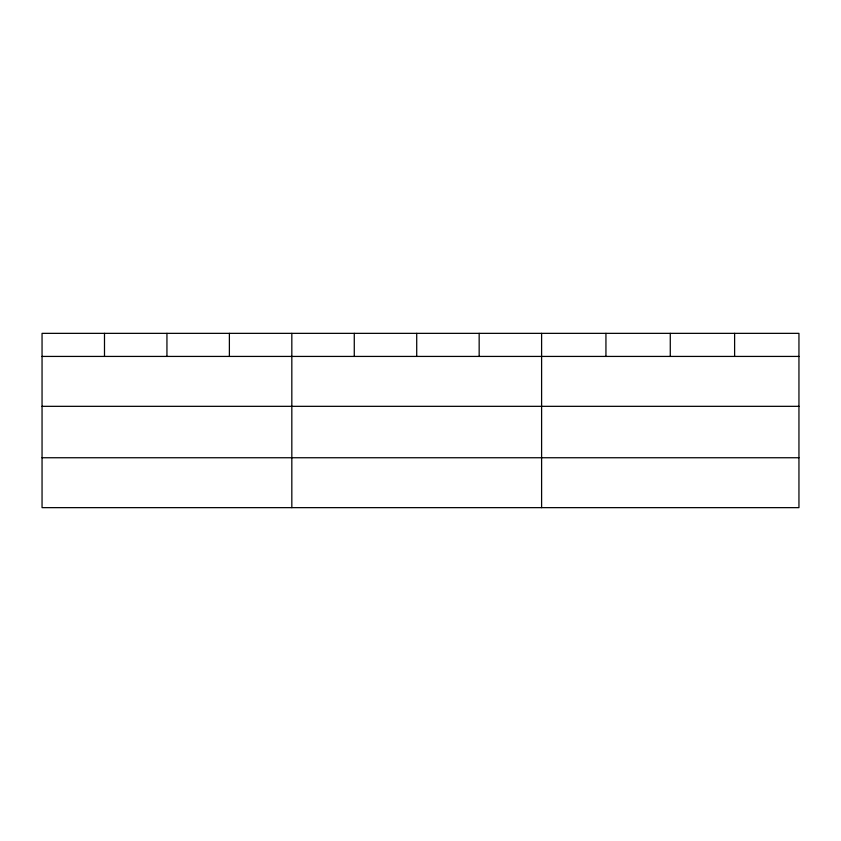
<?xml version="1.0" encoding="UTF-8"?>
<svg xmlns="http://www.w3.org/2000/svg" width="841" height="841" viewBox="0 0 841 841"><rect width="100%" height="100%" fill="white"/><g stroke="black" fill="none" stroke-linecap="round" stroke-linejoin="round"><path stroke-width="1.26" d="M798.95 406.329L798.95 333.351L42.05 333.351L42.05 507.649L798.95 507.649L798.95 406.329L42.05 406.329M42.05 356.426L798.95 356.426M42.05 457.746L798.95 457.746M734.613 333.351L734.613 356.426M670.277 333.351L670.277 356.426M605.941 333.351L605.941 356.426M541.604 333.351L541.604 507.649M479.16 333.351L479.16 356.426M416.715 333.351L416.715 356.426M354.271 333.351L354.271 356.426M291.827 333.351L291.827 507.649M229.383 333.351L229.383 356.426M166.939 333.351L166.939 356.426M104.494 333.351L104.494 356.426"/></g></svg>
